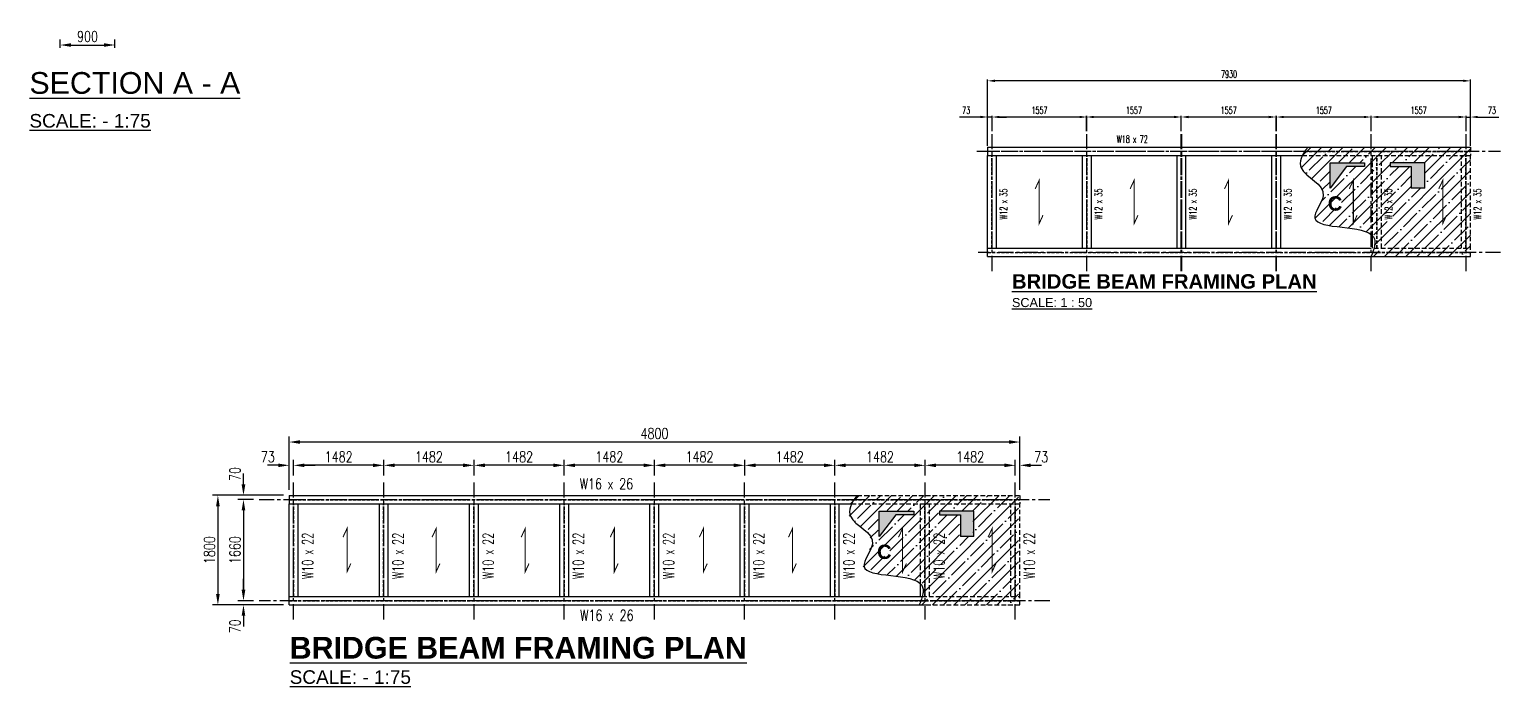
# Model space of a CAD drawing. Header units: millimetres. Extents: x -605628 to 223188, y -4937 to 493520.
# Drawn here: x -373167 to -349003, y 393111 to 403906 of the extents above; entities that cross this region are included whole.
import ezdxf

# ---------------------------------------------------------------- set-up
doc = ezdxf.new("R2010")
doc.units = ezdxf.units.MM
doc.header["$LTSCALE"] = 100
doc.header["$MEASUREMENT"] = 0
doc.header["$PDMODE"] = 3
doc.header["$PDSIZE"] = -0.5
doc.linetypes.add('CENTER', pattern=[2, 1.25, -0.25, 0.25, -0.25])
doc.linetypes.add('HIDDEN', pattern=[0.375, 0.25, -0.125])
doc.layers.get('Defpoints').update_dxf_attribs({"color": 1})
for name, color, linetype in [('Grid-line', 8, 'CENTER'), ('S-Arrow', 1, 'Continuous'), ('S-Dim', 1, 'Continuous'), ('ST-FOOTING', 4, 'HIDDEN'), ('ST-HATCH', 8, 'Continuous'), ('ST-TEXT', 255, 'Continuous'), ('TITLE', 2, 'Continuous')]:
    doc.layers.add(name, color=color, linetype=linetype)
doc.styles.add('Roomname', font='sanss___.ttf')
doc.styles.add('SKEL 1_50xp', font='ROMANS.SHX', dxfattribs={"width": 0.65, "height": 119})
doc.styles.add('SKEL 1_75xp', font='romans.shx', dxfattribs={"width": 0.75, "height": 178.5})
doc.dimstyles.new('1-75', dxfattribs={"dimtxt": 178.5, "dimasz": 178.5, "dimexe": 90, "dimexo": 90, "dimgap": 50, "dimtad": 1, "dimdec": 0, "dimzin": 3, "dimdsep": 46, "dimtxsty": 'SKEL 1_75xp', "dimcen": 0.0625, "dimclrd": 1, "dimclre": 1, "dimclrt": 2, "dimaunit": 1, "dimadec": 0, "dimazin": 0, "dimtfac": 1, "dimtdec": 0, "dimtofl": 0, "dimtmove": 0, "dimatfit": 3, "dimfxl": 50, "dimtolj": 1, "dimtzin": 0, "dimarcsym": 0})
doc.dimstyles.new('SKEL 1_50xp', dxfattribs={"dimtxt": 119, "dimasz": 119, "dimexe": 20, "dimexo": 20, "dimgap": 50, "dimtad": 1, "dimdec": 0, "dimtxsty": 'SKEL 1_50xp', "dimcen": 4, "dimdle": 1, "dimclrd": 1, "dimclre": 1, "dimclrt": 2, "dimadec": 0, "dimazin": 0, "dimtfac": 1, "dimtdec": 0, "dimtix": 1, "dimtmove": 0, "dimatfit": 3, "dimfxl": 1.25, "dimarcsym": 0})

# ---------------------------------------------------------------- blocks, each defined once
blk = doc.blocks.new('*D32')
at = {"layer": 'Defpoints', "color": 0, "transparency": 16777216}
for p in [(-371762, 403650), (-372662, 403515), (-371762, 403515)]:
    blk.add_point(p, dxfattribs=at)
at = {"layer": 'S-Dim', "color": 1, "lineweight": -2, "transparency": 16777216}
for p, q in [((-372662, 403605), (-372662, 403740)), ((-372484, 403650), (-371941, 403650)), ((-371762, 403605), (-371762, 403740))]:
    blk.add_line(p, q, dxfattribs=at)
at = {"layer": 'S-Dim', "color": 1, "transparency": 16777216}
for points in [[(-372484, 403679), (-372484, 403620), (-372662, 403650)], [(-371941, 403679), (-371941, 403620), (-371762, 403650)]]:
    blk.add_solid(points, dxfattribs=at)
at = {"layer": 'S-Dim', "color": 2, "transparency": 16777216, "insert": (-372212, 403789), "char_height": 178.5, "attachment_point": 5, "style": 'SKEL 1_75xp'}
blk.add_mtext('\\A1;900', dxfattribs=at)
blk = doc.blocks.new('*D44')
at = {"layer": 'Defpoints', "color": 0, "transparency": 16777216}
for p in [(-362901, 396746), (-362901, 396490), (-361419, 396490)]:
    blk.add_point(p, dxfattribs=at)
at = {"layer": 'S-Dim', "color": 1, "lineweight": -2, "transparency": 16777216}
for p, q in [((-362901, 396580), (-362901, 396836)), ((-361419, 396580), (-361419, 396836)), ((-361598, 396746), (-362722, 396746))]:
    blk.add_line(p, q, dxfattribs=at)
at = {"layer": 'S-Dim', "color": 1, "transparency": 16777216}
for points in [[(-362722, 396775), (-362722, 396716), (-362901, 396746)], [(-361598, 396775), (-361598, 396716), (-361419, 396746)]]:
    blk.add_solid(points, dxfattribs=at)
at = {"layer": 'S-Dim', "color": 2, "transparency": 16777216, "insert": (-362160, 396885), "char_height": 178.5, "attachment_point": 5, "style": 'SKEL 1_75xp'}
blk.add_mtext('\\A1;{\\C7;1482}', dxfattribs=at)
blk = doc.blocks.new('*D45')
at = {"layer": 'Defpoints', "color": 0, "transparency": 16777216}
for p in [(-361419, 396746), (-361419, 396490), (-359937, 396490)]:
    blk.add_point(p, dxfattribs=at)
at = {"layer": 'S-Dim', "color": 1, "lineweight": -2, "transparency": 16777216}
for p, q in [((-361419, 396580), (-361419, 396836)), ((-359937, 396580), (-359937, 396836)), ((-360116, 396746), (-361241, 396746))]:
    blk.add_line(p, q, dxfattribs=at)
at = {"layer": 'S-Dim', "color": 1, "transparency": 16777216}
for points in [[(-361241, 396775), (-361241, 396716), (-361419, 396746)], [(-360116, 396775), (-360116, 396716), (-359937, 396746)]]:
    blk.add_solid(points, dxfattribs=at)
at = {"layer": 'S-Dim', "color": 2, "transparency": 16777216, "insert": (-360678, 396885), "char_height": 178.5, "attachment_point": 5, "style": 'SKEL 1_75xp'}
blk.add_mtext('\\A1;{\\C7;1482}', dxfattribs=at)
blk = doc.blocks.new('*D46')
at = {"layer": 'Defpoints', "color": 0, "transparency": 16777216}
for p in [(-359937, 396746), (-359937, 396490), (-358456, 396490)]:
    blk.add_point(p, dxfattribs=at)
at = {"layer": 'S-Dim', "color": 1, "lineweight": -2, "transparency": 16777216}
for p, q in [((-359937, 396580), (-359937, 396836)), ((-358456, 396580), (-358456, 396836)), ((-358634, 396746), (-359759, 396746))]:
    blk.add_line(p, q, dxfattribs=at)
at = {"layer": 'S-Dim', "color": 1, "transparency": 16777216}
for points in [[(-359759, 396775), (-359759, 396716), (-359937, 396746)], [(-358634, 396775), (-358634, 396716), (-358456, 396746)]]:
    blk.add_solid(points, dxfattribs=at)
at = {"layer": 'S-Dim', "color": 2, "transparency": 16777216, "insert": (-359197, 396885), "char_height": 178.5, "attachment_point": 5, "style": 'SKEL 1_75xp'}
blk.add_mtext('\\A1;{\\C7;1482}', dxfattribs=at)
blk = doc.blocks.new('*D47')
at = {"layer": 'Defpoints', "color": 0, "transparency": 16777216}
for p in [(-358456, 396746), (-358456, 396490), (-356974, 396490)]:
    blk.add_point(p, dxfattribs=at)
at = {"layer": 'S-Dim', "color": 1, "lineweight": -2, "transparency": 16777216}
for p, q in [((-358456, 396580), (-358456, 396836)), ((-356974, 396580), (-356974, 396836)), ((-357152, 396746), (-358277, 396746))]:
    blk.add_line(p, q, dxfattribs=at)
at = {"layer": 'S-Dim', "color": 1, "transparency": 16777216}
for points in [[(-358277, 396775), (-358277, 396716), (-358456, 396746)], [(-357152, 396775), (-357152, 396716), (-356974, 396746)]]:
    blk.add_solid(points, dxfattribs=at)
at = {"layer": 'S-Dim', "color": 2, "transparency": 16777216, "insert": (-357715, 396885), "char_height": 178.5, "attachment_point": 5, "style": 'SKEL 1_75xp'}
blk.add_mtext('\\A1;{\\C7;1482}', dxfattribs=at)
blk = doc.blocks.new('*D48')
at = {"layer": 'Defpoints', "color": 0, "transparency": 16777216}
for p in [(-368901, 396746), (-368828, 396490), (-368901, 396253)]:
    blk.add_point(p, dxfattribs=at)
at = {"layer": 'S-Dim', "color": 1, "lineweight": -2, "transparency": 16777216}
for p, q in [((-368901, 396343), (-368901, 396836)), ((-368828, 396580), (-368828, 396836)), ((-369079, 396746), (-369258, 396746)), ((-368649, 396746), (-368471, 396746))]:
    blk.add_line(p, q, dxfattribs=at)
at = {"layer": 'S-Dim', "color": 1, "transparency": 16777216}
for points in [[(-369079, 396775), (-369079, 396716), (-368901, 396746)], [(-368649, 396775), (-368649, 396716), (-368828, 396746)]]:
    blk.add_solid(points, dxfattribs=at)
at = {"layer": 'S-Dim', "color": 2, "transparency": 16777216, "insert": (-369252, 396885), "char_height": 178.5, "attachment_point": 5, "style": 'SKEL 1_75xp'}
blk.add_mtext('\\A1;{\\C7;73}', dxfattribs=at)
blk = doc.blocks.new('*D49')
at = {"layer": 'Defpoints', "color": 0, "transparency": 16777216}
for p in [(-356901, 396746), (-356974, 396490), (-356901, 396253)]:
    blk.add_point(p, dxfattribs=at)
at = {"layer": 'S-Dim', "color": 1, "lineweight": -2, "transparency": 16777216}
for p, q in [((-356974, 396580), (-356974, 396836)), ((-356901, 396343), (-356901, 396836)), ((-357152, 396746), (-357331, 396746)), ((-356722, 396746), (-356544, 396746))]:
    blk.add_line(p, q, dxfattribs=at)
at = {"layer": 'S-Dim', "color": 1, "transparency": 16777216}
for points in [[(-357152, 396775), (-357152, 396716), (-356974, 396746)], [(-356722, 396775), (-356722, 396716), (-356901, 396746)]]:
    blk.add_solid(points, dxfattribs=at)
at = {"layer": 'S-Dim', "color": 2, "transparency": 16777216, "insert": (-356550, 396885), "char_height": 178.5, "attachment_point": 5, "style": 'SKEL 1_75xp'}
blk.add_mtext('\\A1;{\\C7;73}', dxfattribs=at)
blk = doc.blocks.new('*D50')
at = {"layer": 'Defpoints', "color": 0, "transparency": 16777216}
for p in [(-369395, 396183), (-369651, 394522), (-369395, 394522)]:
    blk.add_point(p, dxfattribs=at)
at = {"layer": 'S-Dim', "color": 5, "lineweight": -2, "transparency": 16777216}
for p, q in [((-369485, 396183), (-369741, 396183)), ((-369651, 396004), (-369651, 394701)), ((-369485, 394522), (-369741, 394522))]:
    blk.add_line(p, q, dxfattribs=at)
at = {"layer": 'S-Dim', "color": 5, "transparency": 16777216}
for points in [[(-369681, 396004), (-369621, 396004), (-369651, 396183)], [(-369681, 394701), (-369621, 394701), (-369651, 394522)]]:
    blk.add_solid(points, dxfattribs=at)
at = {"layer": 'S-Dim', "color": 5, "transparency": 16777216, "insert": (-369790, 395353), "char_height": 178.5, "attachment_point": 5, "rotation": 90, "style": 'SKEL 1_75xp'}
blk.add_mtext('\\A1;1660', dxfattribs=at)
blk = doc.blocks.new('*D51')
at = {"layer": 'Defpoints', "color": 0, "transparency": 16777216}
for p in [(-368901, 396253), (-370071, 394453), (-368901, 394453)]:
    blk.add_point(p, dxfattribs=at)
at = {"layer": 'S-Dim', "color": 1, "lineweight": -2, "transparency": 16777216}
for p, q in [((-368991, 396253), (-370161, 396253)), ((-370071, 396074), (-370071, 394631)), ((-368991, 394453), (-370161, 394453))]:
    blk.add_line(p, q, dxfattribs=at)
at = {"layer": 'S-Dim', "color": 1, "transparency": 16777216}
for points in [[(-370101, 396074), (-370041, 396074), (-370071, 396253)], [(-370101, 394631), (-370041, 394631), (-370071, 394453)]]:
    blk.add_solid(points, dxfattribs=at)
at = {"layer": 'S-Dim', "color": 2, "transparency": 16777216, "insert": (-370210, 395353), "char_height": 178.5, "attachment_point": 5, "rotation": 90, "style": 'SKEL 1_75xp'}
blk.add_mtext('\\A1;{\\C7;1800}', dxfattribs=at)
blk = doc.blocks.new('*D52')
at = {"layer": 'Defpoints', "color": 0, "transparency": 16777216}
for p in [(-369651, 396183), (-369395, 396183), (-368901, 396253)]:
    blk.add_point(p, dxfattribs=at)
at = {"layer": 'S-Dim', "color": 1, "lineweight": -2, "transparency": 16777216}
for p, q in [((-369651, 396431), (-369651, 396610)), ((-368991, 396253), (-369741, 396253)), ((-369485, 396183), (-369741, 396183)), ((-369651, 396004), (-369651, 395826))]:
    blk.add_line(p, q, dxfattribs=at)
at = {"layer": 'S-Dim', "color": 1, "transparency": 16777216}
for points in [[(-369681, 396431), (-369621, 396431), (-369651, 396253)], [(-369681, 396004), (-369621, 396004), (-369651, 396183)]]:
    blk.add_solid(points, dxfattribs=at)
at = {"layer": 'S-Dim', "color": 2, "transparency": 16777216, "insert": (-369790, 396603), "char_height": 178.5, "attachment_point": 5, "rotation": 90, "style": 'SKEL 1_75xp'}
blk.add_mtext('\\A1;{\\C7;70}', dxfattribs=at)
blk = doc.blocks.new('*D53')
at = {"layer": 'Defpoints', "color": 0, "transparency": 16777216}
for p in [(-369651, 394522), (-369395, 394522), (-368901, 394453)]:
    blk.add_point(p, dxfattribs=at)
at = {"layer": 'S-Dim', "color": 1, "lineweight": -2, "transparency": 16777216}
for p, q in [((-369651, 394701), (-369651, 394879)), ((-369485, 394522), (-369741, 394522)), ((-368991, 394453), (-369741, 394453)), ((-369651, 394274), (-369651, 394096))]:
    blk.add_line(p, q, dxfattribs=at)
at = {"layer": 'S-Dim', "color": 1, "transparency": 16777216}
for points in [[(-369681, 394701), (-369621, 394701), (-369651, 394522)], [(-369681, 394274), (-369621, 394274), (-369651, 394453)]]:
    blk.add_solid(points, dxfattribs=at)
at = {"layer": 'S-Dim', "color": 2, "transparency": 16777216, "insert": (-369790, 394102), "char_height": 178.5, "attachment_point": 5, "rotation": 90, "style": 'SKEL 1_75xp'}
blk.add_mtext('\\A1;{\\C7;70}', dxfattribs=at)
blk = doc.blocks.new('*D77')
at = {"layer": 'Defpoints', "color": 0, "transparency": 16777216}
for p in [(-364383, 396746), (-364383, 396490), (-362901, 396490)]:
    blk.add_point(p, dxfattribs=at)
at = {"layer": 'S-Dim', "color": 1, "lineweight": -2, "transparency": 16777216}
for p, q in [((-364383, 396580), (-364383, 396836)), ((-362901, 396580), (-362901, 396836)), ((-363079, 396746), (-364204, 396746))]:
    blk.add_line(p, q, dxfattribs=at)
at = {"layer": 'S-Dim', "color": 1, "transparency": 16777216}
for points in [[(-364204, 396775), (-364204, 396716), (-364383, 396746)], [(-363079, 396775), (-363079, 396716), (-362901, 396746)]]:
    blk.add_solid(points, dxfattribs=at)
at = {"layer": 'S-Dim', "color": 2, "transparency": 16777216, "insert": (-363642, 396885), "char_height": 178.5, "attachment_point": 5, "style": 'SKEL 1_75xp'}
blk.add_mtext('\\A1;{\\C7;1482}', dxfattribs=at)
blk = doc.blocks.new('*D78')
at = {"layer": 'Defpoints', "color": 0, "transparency": 16777216}
for p in [(-365864, 396746), (-365864, 396490), (-364383, 396490)]:
    blk.add_point(p, dxfattribs=at)
at = {"layer": 'S-Dim', "color": 1, "lineweight": -2, "transparency": 16777216}
for p, q in [((-365864, 396580), (-365864, 396836)), ((-364383, 396580), (-364383, 396836)), ((-364561, 396746), (-365686, 396746))]:
    blk.add_line(p, q, dxfattribs=at)
at = {"layer": 'S-Dim', "color": 1, "transparency": 16777216}
for points in [[(-365686, 396775), (-365686, 396716), (-365864, 396746)], [(-364561, 396775), (-364561, 396716), (-364383, 396746)]]:
    blk.add_solid(points, dxfattribs=at)
at = {"layer": 'S-Dim', "color": 2, "transparency": 16777216, "insert": (-365124, 396885), "char_height": 178.5, "attachment_point": 5, "style": 'SKEL 1_75xp'}
blk.add_mtext('\\A1;{\\C7;1482}', dxfattribs=at)
blk = doc.blocks.new('*D79')
at = {"layer": 'Defpoints', "color": 0, "transparency": 16777216}
for p in [(-367346, 396746), (-367346, 396490), (-365864, 396490)]:
    blk.add_point(p, dxfattribs=at)
at = {"layer": 'S-Dim', "color": 1, "lineweight": -2, "transparency": 16777216}
for p, q in [((-367346, 396580), (-367346, 396836)), ((-365864, 396580), (-365864, 396836)), ((-366043, 396746), (-367168, 396746))]:
    blk.add_line(p, q, dxfattribs=at)
at = {"layer": 'S-Dim', "color": 1, "transparency": 16777216}
for points in [[(-367168, 396775), (-367168, 396716), (-367346, 396746)], [(-366043, 396775), (-366043, 396716), (-365864, 396746)]]:
    blk.add_solid(points, dxfattribs=at)
at = {"layer": 'S-Dim', "color": 2, "transparency": 16777216, "insert": (-366605, 396885), "char_height": 178.5, "attachment_point": 5, "style": 'SKEL 1_75xp'}
blk.add_mtext('\\A1;{\\C7;1482}', dxfattribs=at)
blk = doc.blocks.new('*D80')
at = {"layer": 'Defpoints', "color": 0, "transparency": 16777216}
for p in [(-368828, 396746), (-368828, 396490), (-367346, 396490)]:
    blk.add_point(p, dxfattribs=at)
at = {"layer": 'S-Dim', "color": 1, "lineweight": -2, "transparency": 16777216}
for p, q in [((-368828, 396580), (-368828, 396836)), ((-367346, 396580), (-367346, 396836)), ((-367525, 396746), (-368649, 396746))]:
    blk.add_line(p, q, dxfattribs=at)
at = {"layer": 'S-Dim', "color": 1, "transparency": 16777216}
for points in [[(-368649, 396775), (-368649, 396716), (-368828, 396746)], [(-367525, 396775), (-367525, 396716), (-367346, 396746)]]:
    blk.add_solid(points, dxfattribs=at)
at = {"layer": 'S-Dim', "color": 2, "transparency": 16777216, "insert": (-368087, 396885), "char_height": 178.5, "attachment_point": 5, "style": 'SKEL 1_75xp'}
blk.add_mtext('\\A1;{\\C7;1482}', dxfattribs=at)
blk = doc.blocks.new('*D108')
at = {"layer": 'Defpoints', "color": 0, "transparency": 16777216}
for p in [(-351128, 402467), (-351128, 402212), (-349571, 402212)]:
    blk.add_point(p, dxfattribs=at)
at = {"layer": 'S-Dim', "color": 1, "lineweight": -2, "transparency": 16777216}
for p, q in [((-351128, 402232), (-351128, 402487)), ((-349690, 402467), (-351009, 402467)), ((-349571, 402232), (-349571, 402487))]:
    blk.add_line(p, q, dxfattribs=at)
at = {"layer": 'S-Dim', "color": 1, "transparency": 16777216}
for points in [[(-351009, 402487), (-351009, 402448), (-351128, 402467)], [(-349690, 402487), (-349690, 402448), (-349571, 402467)]]:
    blk.add_solid(points, dxfattribs=at)
at = {"layer": 'S-Dim', "color": 5, "transparency": 16777216, "insert": (-350349, 402577), "char_height": 119, "attachment_point": 5, "style": 'SKEL 1_50xp'}
blk.add_mtext('1557', dxfattribs=at)
blk = doc.blocks.new('*D109')
at = {"layer": 'Defpoints', "color": 0, "transparency": 16777216}
for p in [(-349498, 402467), (-349571, 402212), (-349498, 401974)]:
    blk.add_point(p, dxfattribs=at)
at = {"layer": 'S-Dim', "color": 1, "lineweight": -2, "transparency": 16777216}
for p, q in [((-349690, 402467), (-349809, 402467)), ((-349571, 402232), (-349571, 402487)), ((-349571, 402467), (-349498, 402467)), ((-349498, 401994), (-349498, 402487)), ((-349379, 402467), (-349033, 402467))]:
    blk.add_line(p, q, dxfattribs=at)
at = {"layer": 'S-Dim', "color": 1, "transparency": 16777216}
for points in [[(-349690, 402487), (-349690, 402448), (-349571, 402467)], [(-349379, 402487), (-349379, 402448), (-349498, 402467)]]:
    blk.add_solid(points, dxfattribs=at)
at = {"layer": 'S-Dim', "color": 5, "transparency": 16777216, "insert": (-349145, 402577), "char_height": 119, "attachment_point": 5, "style": 'SKEL 1_50xp'}
blk.add_mtext('73', dxfattribs=at)
blk = doc.blocks.new('*D110')
at = {"layer": 'Defpoints', "color": 0, "transparency": 16777216}
for p in [(-352684, 402467), (-352684, 402212), (-351128, 402212)]:
    blk.add_point(p, dxfattribs=at)
at = {"layer": 'S-Dim', "color": 1, "lineweight": -2, "transparency": 16777216}
for p, q in [((-352684, 402232), (-352684, 402487)), ((-351247, 402467), (-352565, 402467)), ((-351128, 402232), (-351128, 402487))]:
    blk.add_line(p, q, dxfattribs=at)
at = {"layer": 'S-Dim', "color": 1, "transparency": 16777216}
for points in [[(-352565, 402487), (-352565, 402448), (-352684, 402467)], [(-351247, 402487), (-351247, 402448), (-351128, 402467)]]:
    blk.add_solid(points, dxfattribs=at)
at = {"layer": 'S-Dim', "color": 5, "transparency": 16777216, "insert": (-351906, 402577), "char_height": 119, "attachment_point": 5, "style": 'SKEL 1_50xp'}
blk.add_mtext('1557', dxfattribs=at)
blk = doc.blocks.new('*D111')
at = {"layer": 'Defpoints', "color": 0, "transparency": 16777216}
for p in [(-354247, 402467), (-354247, 402212), (-352691, 402212)]:
    blk.add_point(p, dxfattribs=at)
at = {"layer": 'S-Dim', "color": 1, "lineweight": -2, "transparency": 16777216}
for p, q in [((-354247, 402232), (-354247, 402487)), ((-352810, 402467), (-354128, 402467)), ((-352691, 402232), (-352691, 402487))]:
    blk.add_line(p, q, dxfattribs=at)
at = {"layer": 'S-Dim', "color": 1, "transparency": 16777216}
for points in [[(-354128, 402487), (-354128, 402448), (-354247, 402467)], [(-352810, 402487), (-352810, 402448), (-352691, 402467)]]:
    blk.add_solid(points, dxfattribs=at)
at = {"layer": 'S-Dim', "color": 5, "transparency": 16777216, "insert": (-353469, 402577), "char_height": 119, "attachment_point": 5, "style": 'SKEL 1_50xp'}
blk.add_mtext('1557', dxfattribs=at)
blk = doc.blocks.new('*D112')
at = {"layer": 'Defpoints', "color": 0, "transparency": 16777216}
for p in [(-355804, 402467), (-355804, 402212), (-354247, 402212)]:
    blk.add_point(p, dxfattribs=at)
at = {"layer": 'S-Dim', "color": 1, "lineweight": -2, "transparency": 16777216}
for p, q in [((-355804, 402232), (-355804, 402487)), ((-354366, 402467), (-355685, 402467)), ((-354247, 402232), (-354247, 402487))]:
    blk.add_line(p, q, dxfattribs=at)
at = {"layer": 'S-Dim', "color": 1, "transparency": 16777216}
for points in [[(-355685, 402487), (-355685, 402448), (-355804, 402467)], [(-354366, 402487), (-354366, 402448), (-354247, 402467)]]:
    blk.add_solid(points, dxfattribs=at)
at = {"layer": 'S-Dim', "color": 5, "transparency": 16777216, "insert": (-355026, 402577), "char_height": 119, "attachment_point": 5, "style": 'SKEL 1_50xp'}
blk.add_mtext('1557', dxfattribs=at)
blk = doc.blocks.new('*D113')
at = {"layer": 'Defpoints', "color": 0, "transparency": 16777216}
for p in [(-357355, 402467), (-357355, 402212), (-355798, 402212)]:
    blk.add_point(p, dxfattribs=at)
at = {"layer": 'S-Dim', "color": 1, "lineweight": -2, "transparency": 16777216}
for p, q in [((-357355, 402232), (-357355, 402487)), ((-355917, 402467), (-357236, 402467)), ((-355798, 402232), (-355798, 402487))]:
    blk.add_line(p, q, dxfattribs=at)
at = {"layer": 'S-Dim', "color": 1, "transparency": 16777216}
for points in [[(-357236, 402487), (-357236, 402448), (-357355, 402467)], [(-355917, 402487), (-355917, 402448), (-355798, 402467)]]:
    blk.add_solid(points, dxfattribs=at)
at = {"layer": 'S-Dim', "color": 5, "transparency": 16777216, "insert": (-356576, 402577), "char_height": 119, "attachment_point": 5, "style": 'SKEL 1_50xp'}
blk.add_mtext('1557', dxfattribs=at)
blk = doc.blocks.new('*D114')
at = {"layer": 'Defpoints', "color": 0, "transparency": 16777216}
for p in [(-357428, 402467), (-357355, 402212), (-357428, 401974)]:
    blk.add_point(p, dxfattribs=at)
at = {"layer": 'S-Dim', "color": 1, "lineweight": -2, "transparency": 16777216}
for p, q in [((-357547, 402467), (-357893, 402467)), ((-357428, 401994), (-357428, 402487)), ((-357355, 402467), (-357428, 402467)), ((-357355, 402232), (-357355, 402487)), ((-357236, 402467), (-357117, 402467))]:
    blk.add_line(p, q, dxfattribs=at)
at = {"layer": 'S-Dim', "color": 1, "transparency": 16777216}
for points in [[(-357547, 402487), (-357547, 402448), (-357428, 402467)], [(-357236, 402487), (-357236, 402448), (-357355, 402467)]]:
    blk.add_solid(points, dxfattribs=at)
at = {"layer": 'S-Dim', "color": 5, "transparency": 16777216, "insert": (-357780, 402577), "char_height": 119, "attachment_point": 5, "style": 'SKEL 1_50xp'}
blk.add_mtext('73', dxfattribs=at)
blk = doc.blocks.new('*D115')
at = {"layer": 'Defpoints', "color": 0, "transparency": 16777216}
for p in [(-357428, 403061), (-357428, 401974), (-349498, 401974)]:
    blk.add_point(p, dxfattribs=at)
at = {"layer": 'S-Dim', "color": 1, "lineweight": -2, "transparency": 16777216}
for p, q in [((-357428, 401994), (-357428, 403081)), ((-349617, 403061), (-357309, 403061)), ((-349498, 401994), (-349498, 403081))]:
    blk.add_line(p, q, dxfattribs=at)
at = {"layer": 'S-Dim', "color": 1, "transparency": 16777216}
for points in [[(-357309, 403081), (-357309, 403042), (-357428, 403061)], [(-349617, 403081), (-349617, 403042), (-349498, 403061)]]:
    blk.add_solid(points, dxfattribs=at)
at = {"layer": 'S-Dim', "color": 5, "transparency": 16777216, "insert": (-353463, 403171), "char_height": 119, "attachment_point": 5, "style": 'SKEL 1_50xp'}
blk.add_mtext('7930', dxfattribs=at)

msp = doc.modelspace()

# ---------------------------------------------------------------- hatches: boundary and pattern name
h = msp.add_hatch()
h.set_pattern_fill('ANSI35', color=8, scale=1000, style=0)
h.set_pattern_definition([(45, (-10126.98, 3093.29), (-176.7767, 176.7767), []), (45, (-9950.2, 3093.29), (-176.7767, 176.7767), [312.5, -62.5, 0, -62.5])])
edge = h.paths.add_edge_path()
edge.add_line((-349497.9, 401974.3), (-352165.8, 401974.3))
edge.add_spline(control_points=[(-352165.8, 401974.3), (-352280.2, 401840.5), (-352386.9, 401516.7), (-351703.2, 401322.4), (-352369.8, 400555.9), (-350937.9, 400750.9), (-351078.8, 400300.7), (-351130.1, 400174.3)], knot_values=[51.5980993, 51.5980993, 51.5980993, 51.5980993, 464.3192427, 1197.499794, 1617.1042173, 2551.3375153, 2889.53783, 2889.53783, 2889.53783, 2889.53783], degree=3, periodic=0)
edge.add_line((-351130.1, 400174.3), (-349497.9, 400174.3))
edge.add_line((-349497.9, 400174.3), (-349497.9, 401974.3))
h.paths.add_polyline_path([(-350249.6, 401297.6), (-350469.6, 401297.6), (-350469.6, 401652.2), (-350815, 401652.2), (-350815, 401715.3), (-350249.6, 401715.3)], flags=16)
h.paths.add_polyline_path([(-351239.1, 401652.2), (-351531.5, 401652.2), (-351804.5, 401297.6), (-351804.5, 401715.3), (-351239.1, 401715.3)], flags=16)
h.paths.add_polyline_path([(-351926, 400799.4), (-351575.6, 400799.4), (-351575.6, 401291.5), (-351926, 401291.5)], flags=24)
h = msp.add_hatch(color=5)
h.dxf.hatch_style = 1
h.paths.add_polyline_path([(-351239.1, 401715.3), (-351804.5, 401715.3), (-351804.5, 401297.6), (-351531.5, 401652.2), (-351239.1, 401652.2)])
h = msp.add_hatch()
h.set_pattern_fill('ANSI35', color=8, scale=1000, style=0)
h.set_pattern_definition([(45, (-17548.34, -2628.43), (-176.7767, 176.7767), []), (45, (-17371.56, -2628.43), (-176.7767, 176.7767), [312.5, -62.5, 0, -62.5])])
edge = h.paths.add_edge_path()
edge.add_line((-356919.2, 396252.5), (-359587.1, 396252.5))
edge.add_spline(control_points=[(-359587.1, 396252.5), (-359701.6, 396118.8), (-359808.3, 395795), (-359124.6, 395600.7), (-359791.2, 394834.2), (-358359.2, 395029.1), (-358500.2, 394579), (-358551.5, 394452.5)], knot_values=[51.5980993, 51.5980993, 51.5980993, 51.5980993, 464.3192427, 1197.499794, 1617.1042173, 2551.3375153, 2889.53783, 2889.53783, 2889.53783, 2889.53783], degree=3, periodic=0)
edge.add_line((-358551.5, 394452.5), (-356919.2, 394452.5))
edge.add_line((-356919.2, 394452.5), (-356919.2, 396252.5))
h.paths.add_polyline_path([(-357670.9, 395575.9), (-357890.9, 395575.9), (-357890.9, 395930.5), (-358236.4, 395930.5), (-358236.4, 395993.6), (-357670.9, 395993.6)], flags=16)
h.paths.add_polyline_path([(-358660.5, 395930.5), (-358952.9, 395930.5), (-359225.9, 395575.9), (-359225.9, 395993.6), (-358660.5, 395993.6)], flags=16)
h.paths.add_polyline_path([(-359347.4, 395077.7), (-358996.9, 395077.7), (-358996.9, 395569.7), (-359347.4, 395569.7)], flags=24)
h = msp.add_hatch(color=5)
h.dxf.hatch_style = 1
h.paths.add_polyline_path([(-358642.2, 395993.6), (-359207.6, 395993.6), (-359207.6, 395575.9), (-358934.6, 395930.5), (-358642.2, 395930.5)])
at = {"layer": 'ST-HATCH'}
h = msp.add_hatch(color=5, dxfattribs=at)
h.dxf.hatch_style = 1
h.paths.add_polyline_path([(-350249.6, 401715.3), (-350815, 401715.3), (-350815, 401652.2), (-350469.6, 401652.2), (-350469.6, 401297.6), (-350249.6, 401297.6)])
h = msp.add_hatch(color=5, dxfattribs=at)
h.dxf.hatch_style = 1
h.paths.add_polyline_path([(-357652.7, 395993.6), (-358218.1, 395993.6), (-358218.1, 395930.5), (-357872.7, 395930.5), (-357872.7, 395575.9), (-357652.7, 395575.9)])

# ---------------------------------------------------------------- linework, layer by layer
at = {"layer": 'Grid-line', "ltscale": 2}
for p, q in [((-357354.8, 399937.1), (-357354.8, 402211.6)), ((-355798.1, 399937.1), (-355798.1, 402211.6)), ((-354247.4, 399937.1), (-354247.4, 402211.6)), ((-354241.3, 399937.1), (-354241.3, 402211.6)), ((-352690.6, 399937.1), (-352690.6, 402211.6)), ((-352684.5, 399937.1), (-352684.5, 402211.6)), ((-351127.7, 399937.1), (-351127.7, 402211.6)), ((-349570.9, 399937.1), (-349570.9, 402211.6)), ((-357603.8, 401904.4), (-349003.4, 401904.4)), ((-349003.4, 400244.1), (-357586.3, 400244.1)), ((-368827.9, 394215.4), (-368827.9, 396489.9)), ((-367346.2, 394215.4), (-367346.2, 396489.9)), ((-365864.4, 394215.4), (-365864.4, 396489.9)), ((-364382.7, 394215.4), (-364382.7, 396489.9)), ((-362901, 394215.4), (-362901, 396489.9)), ((-361419.2, 394215.4), (-361419.2, 396489.9)), ((-359937.5, 394215.4), (-359937.5, 396489.9)), ((-358455.7, 394215.4), (-358455.7, 396489.9)), ((-356974, 394215.4), (-356974, 396489.9)), ((-369395.4, 396182.7), (-356406.5, 396182.7)), ((-356406.5, 394522.4), (-369395.4, 394522.4))]:
    msp.add_line(p, q, dxfattribs=at)
at = {"layer": 'S-Arrow', "const_width": 17.1, "flags": 128}
for points in [[(-356518.8, 400853.6), (-356580.9, 400719.1), (-356580.9, 401429.3), (-356647.8, 401286.7)], [(-354959, 400853.7), (-355021.1, 400719.2), (-355021.1, 401429.4), (-355088, 401286.8)], [(-353408.3, 400853.7), (-353470.4, 400719.2), (-353470.4, 401429.4), (-353537.3, 401286.8)], [(-351359.6, 400853.7), (-351421.8, 400719.2), (-351421.8, 401429.4), (-351488.6, 401286.8)], [(-349889.8, 400853.7), (-349951.9, 400719.2), (-349951.9, 401429.4), (-350018.8, 401286.8)], [(-367888, 395132), (-367950.1, 394997.4), (-367950.1, 395707.7), (-368017, 395565.1)], [(-366424.5, 395132), (-366486.7, 394997.4), (-366486.7, 395707.7), (-366553.5, 395565.1)], [(-364961, 395132), (-365023.2, 394997.4), (-365023.2, 395707.7), (-365090, 395565.1)], [(-363497.5, 395132), (-363559.7, 394997.4), (-363559.7, 395707.7), (-363626.5, 395565.1)], [(-362034, 395132), (-362096.2, 394997.4), (-362096.2, 395707.7), (-362163, 395565.1)], [(-360570.5, 395132), (-360632.7, 394997.4), (-360632.7, 395707.7), (-360699.6, 395565.1)], [(-358762.7, 395132), (-358824.9, 394997.4), (-358824.9, 395707.7), (-358891.7, 395565.1)], [(-357292.9, 395132), (-357355, 394997.4), (-357355, 395707.7), (-357421.9, 395565.1)]]:
    msp.add_lwpolyline(points, dxfattribs=at)
at = {"layer": 'S-Dim', "color": 1}
for p, q in [((-368901, 396342.5), (-368901, 397218.3)), ((-357079.5, 397128.3), (-368722.5, 397128.3)), ((-356901, 396342.5), (-356901, 397218.3))]:
    msp.add_line(p, q, dxfattribs=at)
for points in [[(-368722.5, 397158), (-368722.5, 397098.5), (-368901, 397128.3)], [(-357079.5, 397158), (-357079.5, 397098.5), (-356901, 397128.3)]]:
    msp.add_solid(points, dxfattribs=at)
at = {"layer": 'ST-FOOTING', "color": 2, "linetype": 'ByBlock'}
for p, q in [((-357427.9, 401974.3), (-349497.9, 401974.3)), ((-357427.9, 400174.3), (-349497.9, 400174.3))]:
    msp.add_line(p, q, dxfattribs=at)
at = {"layer": 'ST-HATCH', "color": 3}
for p, q in [((-357427.9, 401974.3), (-357427.9, 401834.6)), ((-357427.9, 401974.3), (-354095.8, 401974.3)), ((-357427.9, 400314), (-357427.9, 401834.6)), ((-357427.9, 401834.6), (-352260.8, 401834.6)), ((-357281.8, 400314), (-357281.8, 401834.6)), ((-355868.1, 400314.1), (-355868.1, 401834.7)), ((-355722, 400314.1), (-355722, 401834.7)), ((-354317.4, 400314.1), (-354317.4, 401834.7)), ((-354171.3, 400314.1), (-354171.3, 401834.7)), ((-352760.6, 400314.1), (-352760.6, 401834.7)), ((-352614.5, 400314.1), (-352614.5, 401834.7)), ((-351107.4, 400314), (-351107.4, 400520.3)), ((-357427.9, 400174.3), (-357427.9, 400314)), ((-357427.9, 400314), (-351127.7, 400314)), ((-357427.9, 400174.3), (-354095.8, 400174.3))]:
    msp.add_line(p, q, dxfattribs=at)
at = {"layer": 'ST-HATCH', "color": 1, "linetype": 'HIDDEN', "ltscale": 2}
for p, q in [((-357427.9, 401907.6), (-352217.5, 401907.6)), ((-357357.9, 400314), (-357357.9, 401834.6)), ((-357351.8, 400314), (-357351.8, 401834.6)), ((-355798.1, 400314.1), (-355798.1, 401834.7)), ((-355792, 400314.1), (-355792, 401834.7)), ((-354247.4, 400314.1), (-354247.4, 401834.7)), ((-354241.3, 400314.1), (-354241.3, 401834.7)), ((-352690.6, 400314.1), (-352690.6, 401834.7)), ((-352684.5, 400314.1), (-352684.5, 401834.7)), ((-357427.9, 400240.9), (-351127.7, 400240.9)), ((-368901, 396185.9), (-359620.6, 396185.9)), ((-368901, 396179.5), (-359625, 396179.5)), ((-368831, 394592.2), (-368831, 396112.8)), ((-368824.9, 394592.2), (-368824.9, 396112.8)), ((-367349.2, 394592.2), (-367349.2, 396112.8)), ((-367343.1, 394592.2), (-367343.1, 396112.8)), ((-365867.5, 394592.2), (-365867.5, 396112.8)), ((-365861.4, 394592.2), (-365861.4, 396112.8)), ((-364385.8, 394592.2), (-364385.8, 396112.8)), ((-364379.7, 394592.2), (-364379.7, 396112.8)), ((-362904, 394592.2), (-362904, 396112.8)), ((-362897.9, 394592.2), (-362897.9, 396112.8)), ((-361422.3, 394592.2), (-361422.3, 396112.8)), ((-361416.2, 394592.2), (-361416.2, 396112.8)), ((-359940.5, 394592.2), (-359940.5, 396112.8)), ((-359934.4, 394592.2), (-359934.4, 396112.8)), ((-368901, 394525.6), (-358523.5, 394525.6)), ((-368901, 394519.2), (-358524.7, 394519.2))]:
    msp.add_line(p, q, dxfattribs=at)
at = {"layer": 'ST-HATCH', "color": 8, "linetype": 'HIDDEN', "ltscale": 2}
for p, q in [((-352221.9, 401901.2), (-349497.9, 401901.2)), ((-352217.5, 401907.6), (-349497.9, 401907.6)), ((-351037.4, 400314), (-351037.4, 401834.6)), ((-351031.3, 400314), (-351031.3, 401834.6)), ((-349573.9, 400314), (-349573.9, 401834.6)), ((-349567.8, 400314), (-349567.8, 401834.6)), ((-351103.3, 400240.9), (-349497.9, 400240.9)), ((-351102.2, 400247.3), (-349497.9, 400247.3)), ((-359625, 396179.5), (-356901, 396179.5)), ((-359620.6, 396185.9), (-356901, 396185.9)), ((-358458.8, 394592.2), (-358458.8, 396112.8)), ((-358452.7, 394592.2), (-358452.7, 396112.8)), ((-356977, 394592.2), (-356977, 396112.8)), ((-356970.9, 394592.2), (-356970.9, 396112.8)), ((-358524.7, 394519.2), (-356901, 394519.2)), ((-358523.5, 394525.6), (-356901, 394525.6))]:
    msp.add_line(p, q, dxfattribs=at)
at = {"layer": 'ST-HATCH', "color": 3, "linetype": 'HIDDEN', "ltscale": 3}
for p, q in [((-352165.8, 401974.3), (-349497.9, 401974.3)), ((-349497.9, 401974.3), (-349497.9, 401834.6)), ((-352260.8, 401834.6), (-349497.9, 401834.6)), ((-351107.4, 400520.3), (-351107.4, 401834.6)), ((-350961.4, 400314), (-350961.4, 401834.6)), ((-349643.9, 400314), (-349643.9, 401834.6)), ((-349497.9, 400314), (-349497.9, 401834.6)), ((-351130.1, 400174.3), (-349497.9, 400174.3)), ((-351081.5, 400314), (-349497.9, 400314)), ((-349497.9, 400174.3), (-349497.9, 400314))]:
    msp.add_line(p, q, dxfattribs=at)
at = {"layer": 'ST-HATCH', "color": 5}
for p, q in [((-351804.5, 401715.3), (-351239.1, 401715.3)), ((-351804.5, 401297.6), (-351804.5, 401715.3)), ((-351531.5, 401652.2), (-351804.5, 401297.6)), ((-351239.1, 401652.2), (-351531.5, 401652.2)), ((-351239.1, 401715.3), (-351239.1, 401652.2)), ((-350249.6, 401715.3), (-350815, 401715.3)), ((-350815, 401715.3), (-350815, 401652.2)), ((-350815, 401652.2), (-350469.6, 401652.2)), ((-350469.6, 401652.2), (-350469.6, 401297.6)), ((-350249.6, 401297.6), (-350249.6, 401715.3)), ((-350249.6, 401297.6), (-350469.6, 401297.6)), ((-359207.6, 395993.6), (-358642.2, 395993.6)), ((-359207.6, 395575.9), (-359207.6, 395993.6)), ((-358934.6, 395930.5), (-359207.6, 395575.9)), ((-358642.2, 395930.5), (-358934.6, 395930.5)), ((-358642.2, 395993.6), (-358642.2, 395930.5)), ((-357652.7, 395993.6), (-358218.1, 395993.6)), ((-358218.1, 395993.6), (-358218.1, 395930.5)), ((-358218.1, 395930.5), (-357872.7, 395930.5)), ((-357872.7, 395930.5), (-357872.7, 395575.9)), ((-357652.7, 395575.9), (-357652.7, 395993.6)), ((-357652.7, 395575.9), (-357872.7, 395575.9))]:
    msp.add_line(p, q, dxfattribs=at)
at = {"layer": 'ST-HATCH', "color": 255}
for p, q in [((-368901, 396252.5), (-359568.9, 396252.5)), ((-368901, 396252.5), (-368901, 396112.8)), ((-368901, 394592.2), (-368901, 396112.8)), ((-368901, 396112.8), (-359663.9, 396112.8)), ((-368754.9, 394592.2), (-368754.9, 396112.8)), ((-367419.2, 394592.2), (-367419.2, 396112.8)), ((-367273.2, 394592.2), (-367273.2, 396112.8)), ((-365937.5, 394592.2), (-365937.5, 396112.8)), ((-365791.4, 394592.2), (-365791.4, 396112.8)), ((-364455.7, 394592.2), (-364455.7, 396112.8)), ((-364309.7, 394592.2), (-364309.7, 396112.8)), ((-362974, 394592.2), (-362974, 396112.8)), ((-362827.9, 394592.2), (-362827.9, 396112.8)), ((-361492.2, 394592.2), (-361492.2, 396112.8)), ((-361346.2, 394592.2), (-361346.2, 396112.8)), ((-360010.5, 394592.2), (-360010.5, 396112.8)), ((-359864.4, 394592.2), (-359864.4, 396112.8)), ((-368901, 394592.2), (-358502.8, 394592.2)), ((-368901, 394452.5), (-368901, 394592.2)), ((-358528.8, 394592.2), (-358528.8, 394798.5)), ((-368901, 394452.5), (-358551.5, 394452.5))]:
    msp.add_line(p, q, dxfattribs=at)
at = {"layer": 'ST-HATCH', "color": 255, "linetype": 'HIDDEN', "ltscale": 3}
for p, q in [((-359663.9, 396112.8), (-356901, 396112.8)), ((-359568.9, 396252.5), (-356901, 396252.5)), ((-358528.8, 394798.5), (-358528.8, 396112.8)), ((-358382.7, 394592.2), (-358382.7, 396112.8)), ((-357047, 394592.2), (-357047, 396112.8)), ((-356901, 396252.5), (-356901, 396112.8)), ((-356901, 394592.2), (-356901, 396112.8)), ((-358502.8, 394592.2), (-356901, 394592.2)), ((-356901, 394452.5), (-356901, 394592.2)), ((-358551.5, 394452.5), (-356901, 394452.5))]:
    msp.add_line(p, q, dxfattribs=at)
at = {"layer": 'ST-HATCH', "color": 3}
for points in [[(-352165.8, 401974.3), (-352280.2, 401840.5), (-352386.9, 401516.7), (-351703.2, 401322.4), (-352369.8, 400555.9), (-350937.9, 400750.9), (-351078.8, 400300.7), (-351130.1, 400174.3)], [(-359568.9, 396252.5), (-359683.3, 396118.8), (-359790, 395795), (-359106.3, 395600.7), (-359772.9, 394834.2), (-358359.2, 395029.1), (-358500.2, 394579), (-358551.5, 394452.5)]]:
    msp.add_open_spline(points, degree=3, knots=[51.5980993, 51.5980993, 51.5980993, 51.5980993, 464.3192427, 1197.499794, 1617.1042173, 2551.3375153, 2889.53783, 2889.53783, 2889.53783, 2889.53783], dxfattribs=at)

# ---------------------------------------------------------------- texts
at = {"layer": 'S-Dim', "color": 2, "char_height": 178.5, "attachment_point": 5, "style": 'SKEL 1_75xp'}
for s, insert in [('\\A1;{\\C7;4800}', (-362901, 397267.5)), ('\\A1;{\\C7;W16 x 26}', (-363690.4, 396441.7)), ('\\A1;{\\C7;W16 x 26}', (-363682.5, 394282.8))]:
    msp.add_mtext(s, dxfattribs=dict(at, insert=insert))
at = {"layer": 'ST-TEXT', "color": 5, "attachment_point": 1}
for s, insert, char_height, width, style in [('\\A1;W18 x 72', (-355305.3, 402163.6), 119, 4000, 'SKEL 1_50xp'), ('{\\fSansSerif|b1|i0|c2|p2;\\LBRIDGE BEAM FRAMING PLAN}', (-357028.9, 399885.7), 238, 8000, 'Roomname'), ('{\\LSCALE: 1 : 50}', (-357028.9, 399493.9), 148.75, 5000, 'Roomname')]:
    msp.add_mtext(s, dxfattribs=dict(at, insert=insert, char_height=char_height, width=width, style=style))
at = {"layer": 'ST-TEXT', "color": 5, "width": 4000, "attachment_point": 1, "rotation": 90, "style": 'SKEL 1_50xp'}
for s, insert, char_height in [('\\A1;W12 x 35', (-357226.1, 400783.5), 119), ('\\A1;W12 x 35', (-355666.3, 400783.6), 119), ('\\A1;W12 x 35', (-354115.6, 400783.6), 119), ('\\A1;W12 x 35', (-352558.8, 400783.6), 119), ('\\A1;W12 x 35', (-350905.6, 400783.5), 119), ('\\A1;W12 x 35', (-349442.1, 400783.5), 119), ('\\A1;W10 x 22', (-368685.1, 394877), 178.5), ('\\A1;W10 x 22', (-367203.4, 394877), 178.5), ('\\A1;W10 x 22', (-365721.6, 394877), 178.5), ('\\A1;W10 x 22', (-364239.9, 394877), 178.5), ('\\A1;W10 x 22', (-362758.1, 394877), 178.5), ('\\A1;W10 x 22', (-361276.4, 394877), 178.5), ('\\A1;W10 x 22', (-359794.6, 394877), 178.5), ('\\A1;W10 x 22', (-358312.9, 394877), 178.5), ('\\A1;W10 x 22', (-356831.2, 394877), 178.5)]:
    msp.add_mtext(s, dxfattribs=dict(at, insert=insert, char_height=char_height))
at = {"layer": 'TITLE', "attachment_point": 1, "style": 'Roomname'}
for s, insert, char_height, width in [('{\\LSECTION A - A}', (-373166.7, 403205.1), 357, 15189.483), ('{\\LSCALE: - 1:75}', (-373166.7, 402516.7), 223.125, 12491.798), ('\\A1;{\\fSansSerif|b1|i0|c2|p2;C}', (-351840.8, 401164.3), 235.144, 30854.742)]:
    msp.add_mtext(s, dxfattribs=dict(at, insert=insert, char_height=char_height, width=width))
at = {"layer": 'TITLE', "color": 5, "attachment_point": 1, "style": 'Roomname'}
for s, insert, char_height, width in [('\\A1;{\\fSansSerif|b1|i0|c2|p2;C}', (-359243.9, 395442.6), 235.144, 30854.742), ('{\\fSansSerif|b1|i0|c2|p2;\\LBRIDGE BEAM FRAMING PLAN}', (-368892, 393927.7), 357, 15189.483), ('{\\LSCALE: - 1:75}', (-368892, 393379.1), 223.125, 12491.798)]:
    msp.add_mtext(s, dxfattribs=dict(at, insert=insert, char_height=char_height, width=width))

# ---------------------------------------------------------------- dimensions: what is measured, and where the dimension line sits
at = {"layer": 'S-Dim'}
dim = msp.add_linear_dim(base=(-371762.2, 403649.6), p1=(-372662.2, 403514.5), p2=(-371762.2, 403514.5), dimstyle='1-75', override={"dimtmove": 1}, dxfattribs=at)
dim.commit()
dim.dimension.update_dxf_attribs({"geometry": '*D32', "text_midpoint": (-372212.2, 403649.6), "dimtype": 160})
for base, p1, p2, picture, middle in [((-357427.9, 403061.3), (-349497.9, 401974.3), (-357427.9, 401974.3), '*D115', (-353462.9, 403170.8)), ((-357354.9, 402467.4), (-355798.1, 402211.6), (-357354.9, 402211.6), '*D113', (-356576.5, 402576.9)), ((-355804.2, 402467.4), (-354247.4, 402211.6), (-355804.2, 402211.6), '*D112', (-355025.8, 402576.9)), ((-354247.4, 402467.4), (-352690.6, 402211.6), (-354247.4, 402211.6), '*D111', (-353469, 402576.9)), ((-352684.5, 402467.4), (-351127.7, 402211.6), (-352684.5, 402211.6), '*D110', (-351906.1, 402576.9)), ((-351127.7, 402467.4), (-349570.9, 402211.6), (-351127.7, 402211.6), '*D108', (-350349.3, 402576.9))]:
    dim = msp.add_linear_dim(base=base, p1=p1, p2=p2, dimstyle='SKEL 1_50xp', override={"dimclrt": 5}, dxfattribs=at)
    dim.commit()
    dim.dimension.update_dxf_attribs({"geometry": picture, "text_midpoint": middle})
for base, p1, p2, text, dimstyle, override, picture, middle in [((-357427.9, 402467.4), (-357354.8, 402211.6), (-357427.9, 401974.3), '73', 'SKEL 1_50xp', {"dimclrt": 5}, '*D114', (-357780.3, 402467.4)), ((-368901, 396745.7), (-368827.9, 396489.9), (-368901, 396252.5), '{\\C7;<>}', '1-75', {"dimtmove": 1}, '*D48', (-369251.6, 396745.7))]:
    dim = msp.add_linear_dim(base=base, p1=p1, p2=p2, text=text, dimstyle=dimstyle, override=override, dxfattribs=at)
    dim.commit()
    dim.dimension.update_dxf_attribs({"geometry": picture, "text_midpoint": middle, "dimtype": 160})
for base, p1, p2, angle, text, dimstyle, override, picture, middle in [((-349497.9, 402467.4), (-349570.9, 402211.6), (-349497.9, 401974.3), 180, '73', 'SKEL 1_50xp', {"dimclrt": 5}, '*D109', (-349145.4, 402467.4)), ((-356901, 396745.7), (-356974, 396489.9), (-356901, 396252.5), 180, '{\\C7;<>}', '1-75', {"dimtmove": 1}, '*D49', (-356550.3, 396745.7)), ((-369651.2, 396182.7), (-368901, 396252.5), (-369395.4, 396182.7), 90, '{\\C7;<>}', '1-75', {"dimtmove": 1}, '*D52', (-369651.2, 396603.2)), ((-369651.2, 394522.4), (-368901, 394452.5), (-369395.4, 394522.4), 270, '{\\C7;<>}', '1-75', {"dimtmove": 1}, '*D53', (-369651.2, 394101.9))]:
    dim = msp.add_linear_dim(base=base, p1=p1, p2=p2, angle=angle, text=text, dimstyle=dimstyle, override=override, dxfattribs=at)
    dim.commit()
    dim.dimension.update_dxf_attribs({"geometry": picture, "text_midpoint": middle, "dimtype": 160})
for base, p1, p2, picture, middle in [((-368827.9, 396745.7), (-367346.2, 396489.9), (-368827.9, 396489.9), '*D80', (-368087.1, 396884.9)), ((-367346.2, 396745.7), (-365864.4, 396489.9), (-367346.2, 396489.9), '*D79', (-366605.3, 396884.9)), ((-365864.4, 396745.7), (-364382.7, 396489.9), (-365864.4, 396489.9), '*D78', (-365123.6, 396884.9)), ((-364382.7, 396745.7), (-362901, 396489.9), (-364382.7, 396489.9), '*D77', (-363641.8, 396884.9)), ((-362901, 396745.7), (-361419.2, 396489.9), (-362901, 396489.9), '*D44', (-362160.1, 396884.9)), ((-361419.2, 396745.7), (-359937.5, 396489.9), (-361419.2, 396489.9), '*D45', (-360678.3, 396884.9)), ((-359937.5, 396745.7), (-358455.7, 396489.9), (-359937.5, 396489.9), '*D46', (-359196.6, 396884.9)), ((-358455.7, 396745.7), (-356974, 396489.9), (-358455.7, 396489.9), '*D47', (-357714.9, 396884.9))]:
    dim = msp.add_linear_dim(base=base, p1=p1, p2=p2, text='{\\C7;<>}', dimstyle='1-75', override={"dimtmove": 1}, dxfattribs=at)
    dim.commit()
    dim.dimension.update_dxf_attribs({"geometry": picture, "text_midpoint": middle})
dim = msp.add_linear_dim(base=(-370071.1, 394452.5), p1=(-368901, 396252.5), p2=(-368901, 394452.5), angle=90, text='{\\C7;<>}', dimstyle='1-75', override={"dimtmove": 1}, dxfattribs=at)
dim.commit()
dim.dimension.update_dxf_attribs({"geometry": '*D51', "text_midpoint": (-370210.3, 395352.5)})
at = {"layer": 'S-Dim', "color": 5}
dim = msp.add_linear_dim(base=(-369651.2, 394522.4), p1=(-369395.4, 396182.7), p2=(-369395.4, 394522.4), angle=90, dimstyle='1-75', override={"dimclrd": 5, "dimclre": 5, "dimclrt": 5, "dimtmove": 1}, dxfattribs=at)
dim.commit()
dim.dimension.update_dxf_attribs({"geometry": '*D50', "text_midpoint": (-369790.5, 395352.5)})

doc.saveas('drawing.dxf')
